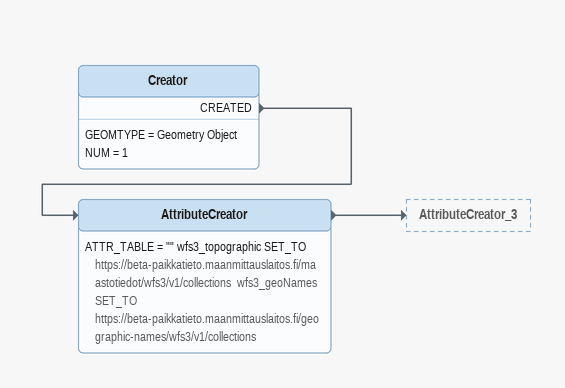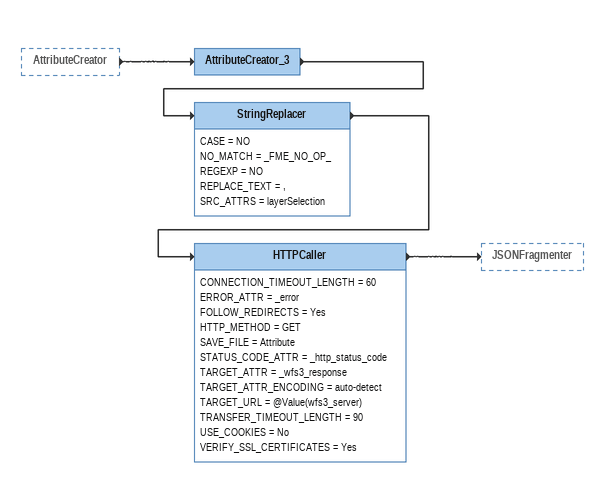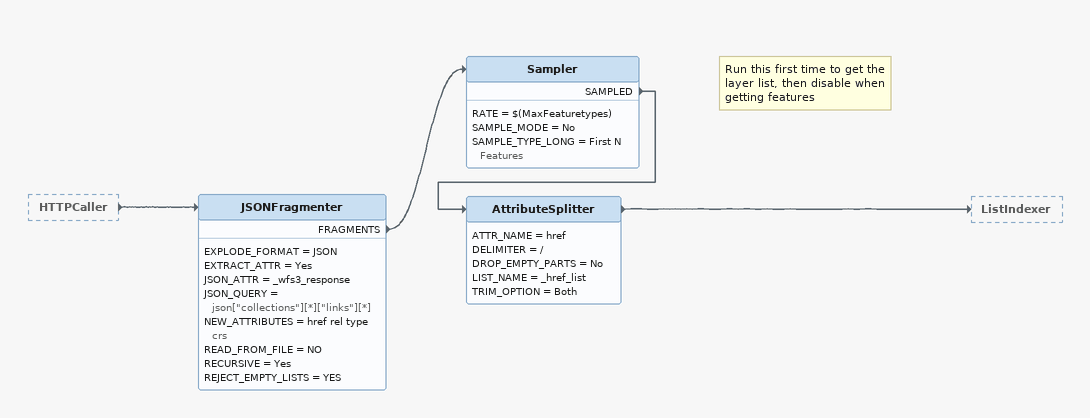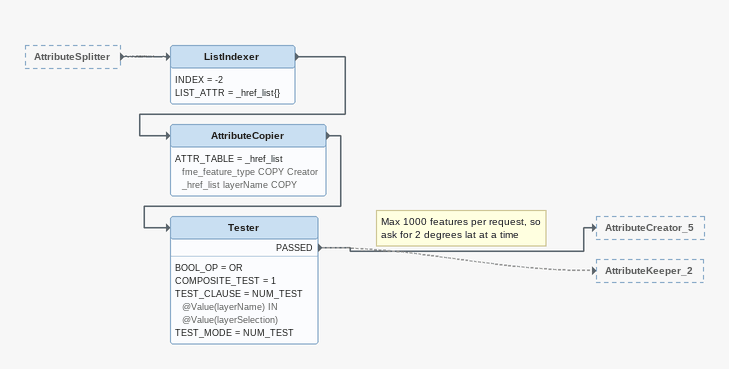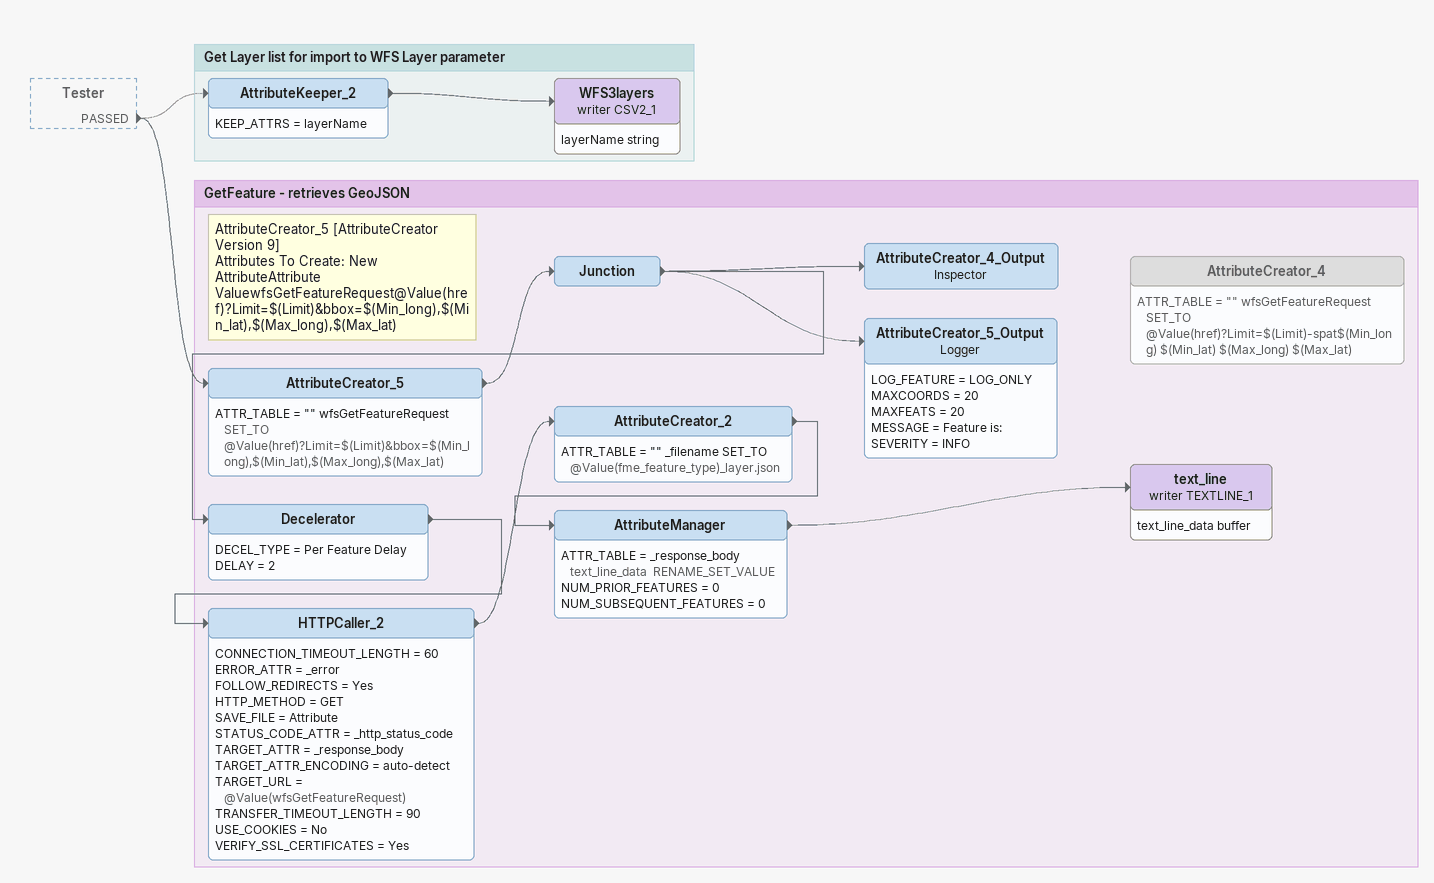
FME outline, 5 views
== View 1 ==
Creator
    GEOMTYPE = Geometry Object
    NUM = 1
    CREATED -> AttributeCreator
AttributeCreator
    ATTR_TABLE = "" wfs3_topographic SET_TO https://beta-paikkatieto.maanmittauslaitos.fi/maastotiedot/wfs3/v1/collections  wfs3_geoNames SET_TO https://beta-paikkatieto.maanmittauslaitos.fi/geographic-names/wfs3/v1/collections
    -> AttributeCreator_3

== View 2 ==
AttributeCreator [outside]
    -> AttributeCreator_3
AttributeCreator_3
    -> StringReplacer
StringReplacer
    CASE = NO
    NO_MATCH = _FME_NO_OP_
    REGEXP = NO
    REPLACE_TEXT = ,
    SRC_ATTRS = layerSelection
    -> HTTPCaller
HTTPCaller
    CONNECTION_TIMEOUT_LENGTH = 60
    ERROR_ATTR = _error
    FOLLOW_REDIRECTS = Yes
    HTTP_METHOD = GET
    SAVE_FILE = Attribute
    STATUS_CODE_ATTR = _http_status_code
    TARGET_ATTR = _wfs3_response
    TARGET_ATTR_ENCODING = auto-detect
    TARGET_URL = @Value(wfs3_server)
    TRANSFER_TIMEOUT_LENGTH = 90
    USE_COOKIES = No
    VERIFY_SSL_CERTIFICATES = Yes
    -> JSONFragmenter

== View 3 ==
HTTPCaller [outside]
    -> JSONFragmenter
JSONFragmenter
    EXPLODE_FORMAT = JSON
    EXTRACT_ATTR = Yes
    JSON_ATTR = _wfs3_response
    JSON_QUERY = json["collections"][*]["links"][*]
    NEW_ATTRIBUTES = href rel type crs
    READ_FROM_FILE = NO
    RECURSIVE = Yes
    REJECT_EMPTY_LISTS = YES
    FRAGMENTS -> Sampler
Sampler
    RATE = $(MaxFeaturetypes)
    SAMPLE_MODE = No
    SAMPLE_TYPE_LONG = First N Features
    SAMPLED -> AttributeSplitter
Note: Run this first time to get the layer list, then disable when getting features
AttributeSplitter
    ATTR_NAME = href
    DELIMITER = /
    DROP_EMPTY_PARTS = No
    LIST_NAME = _href_list
    TRIM_OPTION = Both
    -> ListIndexer

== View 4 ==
AttributeSplitter [outside]
    -> ListIndexer
ListIndexer
    INDEX = -2
    LIST_ATTR = _href_list{}
    -> AttributeCopier
AttributeCopier
    ATTR_TABLE = _href_list fme_feature_type COPY Creator _href_list layerName COPY
    -> Tester
Note: Max 1000 features per request, so ask for 2 degrees lat at a time
Tester
    BOOL_OP = OR
    COMPOSITE_TEST = 1
    TEST_CLAUSE = NUM_TEST @Value(layerName) IN @Value(layerSelection)
    TEST_MODE = NUM_TEST
    PASSED -> AttributeCreator_5
    PASSED -> AttributeKeeper_2 [off]

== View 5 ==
Tester [outside]
    PASSED -> AttributeCreator_5
    PASSED -> AttributeKeeper_2 [off]

Bookmark: Get Layer list for import to WFS Layer parameter
AttributeKeeper_2
    KEEP_ATTRS = layerName
    -> WFS3layers (writer CSV2_1)
WFS3layers (writer CSV2_1)
    attributes: layerName string

Bookmark: GetFeature - retrieves GeoJSON
Note: AttributeCreator_5 [AttributeCreator Version 9] / Attributes To Create: New AttributeAttribute ValuewfsGetFeatureRequest@Value(href)?Limit=$(Limit)&bbox=$(Min_long),$(Min_lat),$(Max_long),$(Max_lat)
AttributeCreator_5
    ATTR_TABLE = "" wfsGetFeatureRequest SET_TO @Value(href)?Limit=$(Limit)&bbox=$(Min_long),$(Min_lat),$(Max_long),$(Max_lat)
    -> Junction
Junction
    -> AttributeCreator_4_Output
    -> AttributeCreator_5_Output
    -> Decelerator
AttributeCreator_4_Output: Inspector
AttributeCreator_5_Output: Logger
    LOG_FEATURE = LOG_ONLY
    MAXCOORDS = 20
    MAXFEATS = 20
    MESSAGE = Feature is:
    SEVERITY = INFO
Decelerator
    DECEL_TYPE = Per Feature Delay
    DELAY = 2
    -> HTTPCaller_2
HTTPCaller_2
    CONNECTION_TIMEOUT_LENGTH = 60
    ERROR_ATTR = _error
    FOLLOW_REDIRECTS = Yes
    HTTP_METHOD = GET
    SAVE_FILE = Attribute
    STATUS_CODE_ATTR = _http_status_code
    TARGET_ATTR = _response_body
    TARGET_ATTR_ENCODING = auto-detect
    TARGET_URL = @Value(wfsGetFeatureRequest)
    TRANSFER_TIMEOUT_LENGTH = 90
    USE_COOKIES = No
    VERIFY_SSL_CERTIFICATES = Yes
    -> AttributeCreator_2
AttributeCreator_2
    ATTR_TABLE = "" _filename SET_TO @Value(fme_feature_type)_layer.json
    -> AttributeManager
AttributeManager
    ATTR_TABLE = _response_body text_line_data  RENAME_SET_VALUE
    NUM_PRIOR_FEATURES = 0
    NUM_SUBSEQUENT_FEATURES = 0
    -> text_line (writer TEXTLINE_1)
text_line (writer TEXTLINE_1)
    attributes: text_line_data buffer
AttributeCreator_4 [off]
    ATTR_TABLE = "" wfsGetFeatureRequest SET_TO @Value(href)?Limit=$(Limit)-spat$(Min_long) $(Min_lat) $(Max_long) $(Max_lat)
